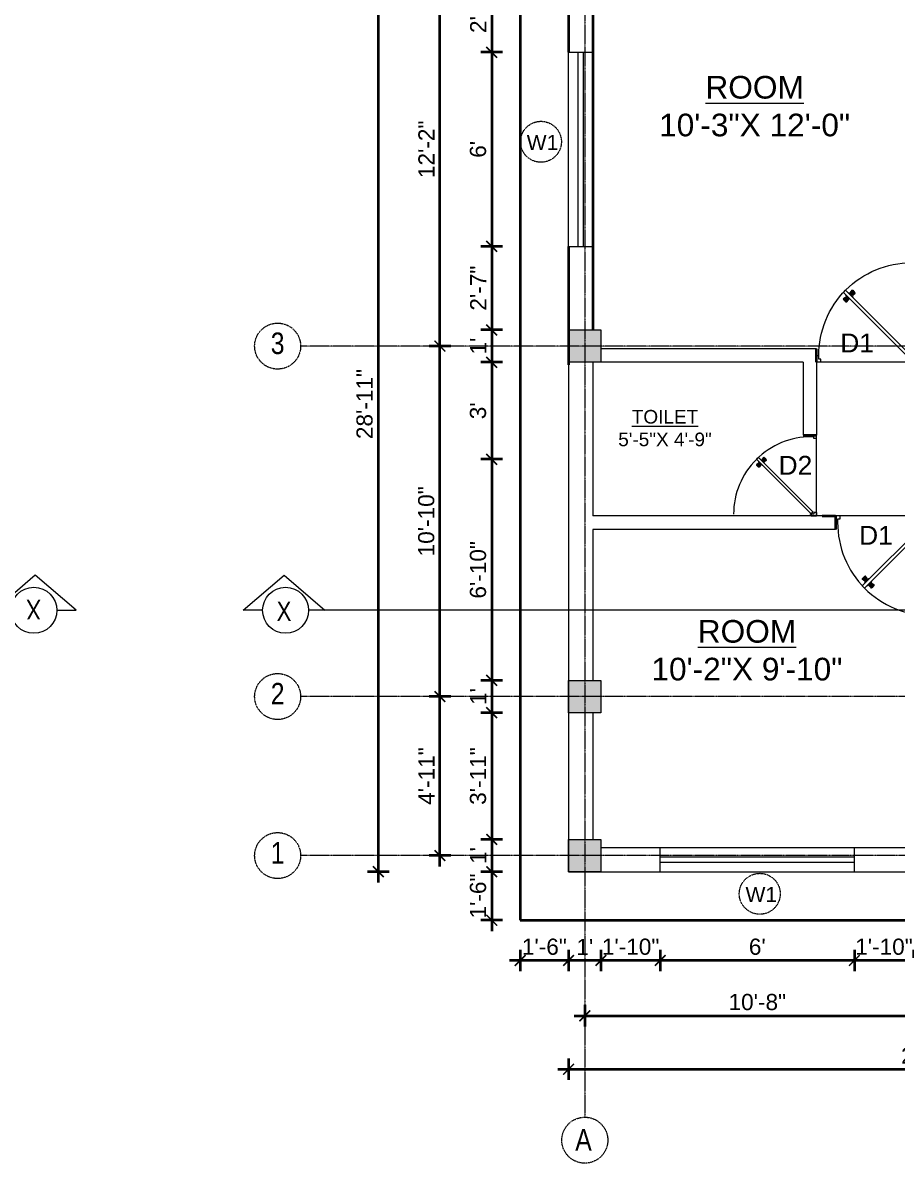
# Model space of a CAD drawing. Header units: inches. Extents: x 160056 to 168773, y -25300 to -22134.
# Drawn here: x 166956.4 to 167280.8, y -23704.1 to -23281.1 of the extents above; entities that cross this region are included whole.
import ezdxf

# ---------------------------------------------------------------- set-up
doc = ezdxf.new("R2010")
doc.units = ezdxf.units.IN
doc.header["$LTSCALE"] = 0.5
doc.header["$MEASUREMENT"] = 0
doc.header["$PDMODE"] = 66
doc.linetypes.add('CENTER', pattern=[2, 1.25, -0.25, 0.25, -0.25])
for name, color, linetype, lineweight in [('Annotate-Lite.w', 177, 'Continuous', 9), ('Annotations-Bold.w', 177, 'Continuous', 13), ('DOOR & WIN', 1, 'Continuous', 25), ('PUERTAS', 7, 'Continuous', 9), ('TEXT', 220, 'Continuous', 9), ('wall', 1, 'Continuous', 40)]:
    doc.layers.add(name, color=color, linetype=linetype, lineweight=lineweight)
doc.styles.add('ARAIL', font='ARIALN.TTF')
doc.styles.add('DIMTEXT', font='arial.ttf', dxfattribs={"height": 6})
doc.styles.add('gaurav', font='arial.ttf')
doc.styles.get("Standard").update_dxf_attribs({"font": 'arial.ttf'})
doc.dimstyles.new('1 by 96', dxfattribs={"dimtxt": 6, "dimasz": 4, "dimexe": 4, "dimexo": 4, "dimgap": 2, "dimtad": 1, "dimdec": 0, "dimzin": 0, "dimdsep": 46, "dimlunit": 4, "dimtxsty": 'Standard', "dimblk": 'ARCHTICK', "dimcen": 0, "dimdle": 4, "dimadec": 0, "dimazin": 0, "dimtfac": 1, "dimtdec": 0, "dimtix": 1, "dimtofl": 0, "dimtmove": 1, "dimatfit": 3, "dimldrblk": 'ARCHTICK', "dimfxl": 4, "dimfxlon": 1, "dimtolj": 1, "dimtzin": 0, "dimlwd": -1, "dimlwe": -1, "dimarcsym": 0})

# ---------------------------------------------------------------- blocks, each defined once
blk = doc.blocks.new('2ft6in')
at = {"layer": 'PUERTAS', "color": 2}
for p, q in [((0.84, 2.1), (21.02, 22.28)), ((21.71, 21.6), (1.47, 1.37)), ((18.33, 21.76), (18.31, 21.77)), ((21.71, 21.6), (21.02, 22.28)), ((21.18, 18.9), (21.2, 18.89)), ((0, 2), (0, 0)), ((0.6, 2), (0, 2)), ((1.33, 0), (0, 0)), ((0.6, 1.26), (0.6, 2.04)), ((0.67, 1.26), (0.6, 1.26)), ((0.67, 1.26), (0.67, 2.01)), ((0.67, 1), (0.67, 1.26)), ((1.33, 1), (0.67, 1)), ((1.31, 1.53), (0.79, 2.06)), ((1.36, 1.58), (0.81, 2.12)), ((1.36, 1.58), (1.31, 1.53)), ((1.47, 1.37), (1.31, 1.53)), ((1.33, 0), (1.33, 1)), ((28.67, 0), (28.67, 1)), ((28.67, 1), (29.33, 1)), ((28.67, 0), (30, 0)), ((29.33, 1), (29.33, 2)), ((29.33, 2), (30, 2)), ((30, 0), (30, 2))]:
    blk.add_line(p, q, dxfattribs=at)
at = {"layer": 'PUERTAS', "color": 8}
for p, q in [((18.81, 20.78), (18.04, 21.4)), ((18.86, 20.83), (18.08, 21.46)), ((18.95, 20.92), (18.2, 21.58)), ((18.44, 21.9), (18.31, 21.77)), ((19.07, 21.03), (18.34, 21.72)), ((18.44, 21.9), (18.56, 22.02)), ((18.58, 22.01), (18.56, 22.02)), ((19.3, 21.26), (18.61, 22)), ((19.42, 21.38), (18.75, 22.14)), ((19.51, 21.48), (18.88, 22.26)), ((19.55, 21.53), (18.93, 22.3)), ((19.4, 21.08), (19.31, 21.17)), ((19.47, 21.15), (19.38, 21.24)), ((19.51, 21.19), (19.42, 21.28)), ((19.53, 21.21), (19.44, 21.3)), ((19.89, 21.24), (19.58, 21.08)), ((20.07, 21.42), (19.64, 21.15)), ((18.91, 20.27), (19.19, 20.69)), ((19.13, 20.8), (19.03, 20.9)), ((19.15, 20.82), (19.05, 20.92)), ((19.09, 20.44), (19.25, 20.76)), ((19.19, 20.87), (19.1, 20.96)), ((19.25, 20.93), (19.16, 21.02)), ((19.28, 20.63), (19.32, 20.83)), ((19.43, 20.78), (19.4, 20.9)), ((19.55, 20.91), (19.43, 20.94)), ((19.7, 21.06), (19.51, 21.01)), ((19.69, 19.49), (20.12, 19.76)), ((19.87, 19.67), (20.18, 19.83)), ((20.06, 19.85), (20.25, 19.9)), ((20.21, 20), (20.33, 19.97)), ((20.21, 19.38), (20.83, 18.61)), ((20.23, 19.7), (20.32, 19.61)), ((20.25, 19.72), (20.34, 19.63)), ((20.25, 19.43), (20.88, 18.65)), ((20.29, 19.76), (20.38, 19.67)), ((20.33, 20.13), (20.36, 20.01)), ((20.34, 19.53), (21, 18.77)), ((20.36, 19.83), (20.45, 19.74)), ((20.48, 20.28), (20.44, 20.08)), ((20.46, 19.64), (21.14, 18.91)), ((20.5, 19.98), (20.6, 19.89)), ((20.67, 20.47), (20.51, 20.15)), ((20.85, 20.64), (20.57, 20.22)), ((20.57, 20.04), (20.66, 19.95)), ((20.61, 20.09), (20.7, 19.99)), ((20.63, 20.11), (20.72, 20.01)), ((20.69, 19.87), (21.42, 19.19)), ((20.81, 19.99), (21.56, 19.33)), ((20.9, 20.08), (21.68, 19.45)), ((20.95, 20.13), (21.72, 19.51)), ((21.32, 19.01), (21.2, 18.89)), ((21.32, 19.01), (21.44, 19.14)), ((21.43, 19.15), (21.44, 19.14)), ((0, 0), (30, 0))]:
    blk.add_line(p, q, dxfattribs=at)
at = {"layer": 'PUERTAS', "color": 1}
for p, q in [((18.06, 21.44), (18.48, 21.86)), ((18.74, 20.79), (18.06, 21.34)), ((18.08, 21.51), (18.45, 21.88)), ((18.11, 21.49), (18.08, 21.51)), ((18.82, 22.25), (18.45, 21.88)), ((18.9, 22.28), (18.48, 21.86)), ((18.84, 22.23), (18.82, 22.25)), ((19.54, 21.59), (18.99, 22.27)), ((19.54, 21.5), (19.18, 21.15)), ((19.45, 21.31), (19.24, 21.1)), ((19.55, 21.22), (19.33, 21.01)), ((19.45, 21.41), (19.45, 21.41)), ((19.54, 21.22), (19.45, 21.31)), ((19.64, 21.23), (19.64, 21.23)), ((19.74, 21.24), (19.73, 21.23)), ((20.12, 21.49), (19.74, 21.24)), ((20.22, 21.48), (20.22, 21.49)), ((18.83, 20.8), (19.18, 21.15)), ((18.84, 20.21), (19.1, 20.6)), ((18.85, 20.11), (18.84, 20.12)), ((18.92, 20.89), (18.93, 20.88)), ((19.02, 20.88), (19.24, 21.1)), ((19.12, 20.8), (19.03, 20.89)), ((19.1, 20.7), (19.11, 20.69)), ((19.1, 20.6), (19.1, 20.6)), ((19.11, 20.79), (19.33, 21.01)), ((19.53, 19.43), (19.54, 19.42)), ((19.64, 19.42), (20.02, 19.67)), ((20.02, 19.67), (20.03, 19.68)), ((20.12, 19.68), (20.12, 19.68)), ((20.21, 19.69), (20.43, 19.9)), ((20.22, 19.41), (20.57, 19.76)), ((20.22, 19.69), (20.31, 19.6)), ((20.22, 19.32), (20.76, 18.64)), ((20.31, 19.6), (20.52, 19.81)), ((20.31, 19.5), (20.31, 19.5)), ((20.65, 20.12), (20.43, 19.9)), ((20.74, 20.03), (20.52, 19.81)), ((20.93, 20.11), (20.57, 19.76)), ((20.64, 20.11), (20.73, 20.02)), ((20.66, 20.31), (20.65, 20.31)), ((20.65, 20.21), (20.65, 20.22)), ((20.91, 20.7), (20.66, 20.31)), ((20.84, 20.02), (20.83, 20.03)), ((20.86, 18.63), (21.28, 19.05)), ((20.91, 20.8), (20.91, 20.79)), ((20.91, 18.68), (20.94, 18.66)), ((20.94, 18.66), (21.31, 19.03)), ((21.02, 20.12), (21.7, 19.57)), ((21.7, 19.47), (21.28, 19.05)), ((21.67, 19.4), (21.31, 19.03)), ((21.65, 19.42), (21.67, 19.4))]:
    blk.add_line(p, q, dxfattribs=at)
at = {"layer": 'PUERTAS', "color": 2}
for radius in [0.129, 0.0627]:
    blk.add_circle((0.68, 2.14), radius, dxfattribs=at)
at = {"layer": 'PUERTAS', "color": 8}
blk.add_arc((0.68, 2.14), 28.65, 359.7285, 90.0333, dxfattribs=at)
at = {"layer": 'PUERTAS', "color": 1}
for centre, start, end in [((18.94, 22.23), 38.9236, 135), ((19.4, 21.36), 315, 45), ((19.49, 21.55), 315, 38.9236), ((19.6, 21.18), 50.2572, 135), ((19.68, 21.28), 230.2572, 315), ((20.17, 21.44), 45, 135), ((18.78, 20.84), 231.0764, 315), ((18.89, 20.16), 135, 225), ((18.97, 20.93), 225, 315), ((19.16, 20.74), 135, 219.7428), ((19.06, 20.65), 315, 39.7428), ((19.59, 19.47), 225, 315), ((20.07, 19.63), 50.2572, 135), ((20.16, 19.73), 230.2572, 315), ((20.27, 19.36), 135, 218.9236), ((20.35, 19.55), 135, 225), ((20.7, 20.26), 135, 219.7428), ((20.6, 20.17), 315, 39.7428), ((20.78, 19.98), 45, 135), ((20.82, 18.68), 218.9236, 315), ((20.87, 20.75), 315, 45), ((20.98, 20.07), 51.0764, 135), ((21.65, 19.52), 315, 51.0764)]:
    blk.add_arc(centre, 0.0667, start, end, dxfattribs=at)
blk = doc.blocks.new('*U216')
at = {"color": 3}
blk.add_blockref('2ft6in', (0, 0), dxfattribs=at)
blk = doc.blocks.new('3ft')
at = {"layer": 'PUERTAS', "color": 6}
for p, q in [((1.01, 2.52), (25.23, 26.74)), ((26.05, 25.92), (1.77, 1.64)), ((26.05, 25.92), (25.23, 26.74)), ((0, 2.4), (0, 0)), ((0.72, 2.4), (0, 2.4)), ((1.6, 0), (0, 0)), ((0.72, 1.52), (0.72, 2.44)), ((0.8, 1.52), (0.72, 1.52)), ((0.8, 1.52), (0.8, 2.41)), ((0.8, 1.2), (0.8, 1.52)), ((1.6, 1.2), (0.8, 1.2)), ((1.57, 1.84), (0.94, 2.47)), ((1.63, 1.89), (0.97, 2.55)), ((1.63, 1.89), (1.57, 1.84)), ((1.77, 1.64), (1.57, 1.84)), ((1.6, 0), (1.6, 1.2)), ((34.4, 0), (34.4, 1.2)), ((34.4, 1.2), (35.2, 1.2)), ((34.4, 0), (36, 0)), ((35.2, 1.2), (35.2, 2.4)), ((35.2, 2.4), (36, 2.4)), ((36, 0), (36, 2.4))]:
    blk.add_line(p, q, dxfattribs=at)
at = {"layer": 'PUERTAS', "color": 8}
for p, q in [((22.57, 24.94), (21.65, 25.68)), ((22.63, 24.99), (21.69, 25.75)), ((22.74, 25.1), (21.84, 25.9)), ((22.13, 26.28), (21.98, 26.13)), ((22.88, 25.24), (22.01, 26.06)), ((22.13, 26.28), (22.27, 26.42)), ((22.29, 26.41), (22.27, 26.42)), ((23.16, 25.52), (22.34, 26.39)), ((23.3, 25.66), (22.5, 26.56)), ((23.41, 25.77), (22.65, 26.71)), ((23.46, 25.83), (22.72, 26.75)), ((23.28, 25.3), (23.17, 25.41)), ((23.36, 25.37), (23.25, 25.49)), ((23.41, 25.43), (23.3, 25.54)), ((23.44, 25.45), (23.33, 25.56)), ((23.87, 25.49), (23.49, 25.3)), ((24.08, 25.71), (23.57, 25.38)), ((22.69, 24.32), (23.02, 24.83)), ((22.95, 24.96), (22.84, 25.07)), ((22.98, 24.99), (22.86, 25.1)), ((23.03, 25.04), (22.91, 25.15)), ((22.91, 24.53), (23.1, 24.91)), ((23.11, 25.12), (22.99, 25.23)), ((23.13, 24.76), (23.18, 24.99)), ((23.31, 24.94), (23.28, 25.08)), ((23.46, 25.09), (23.32, 25.13)), ((23.64, 25.27), (23.41, 25.22)), ((23.63, 23.38), (24.14, 23.72)), ((23.84, 23.6), (24.22, 23.79)), ((24.07, 23.82), (24.3, 23.88)), ((24.25, 24), (24.39, 23.97)), ((24.25, 23.26), (24.99, 22.34)), ((24.27, 23.64), (24.38, 23.53)), ((24.3, 23.67), (24.41, 23.56)), ((24.3, 23.32), (25.06, 22.38)), ((24.35, 23.72), (24.46, 23.61)), ((24.4, 24.15), (24.43, 24.01)), ((24.41, 23.43), (25.2, 22.53)), ((24.43, 23.8), (24.54, 23.69)), ((24.58, 24.33), (24.52, 24.1)), ((24.55, 23.57), (25.37, 22.7)), ((24.6, 23.97), (24.72, 23.86)), ((24.8, 24.56), (24.61, 24.18)), ((25.02, 24.77), (24.68, 24.26)), ((24.68, 24.05), (24.79, 23.94)), ((24.73, 24.1), (24.85, 23.99)), ((24.76, 24.13), (24.87, 24.02)), ((24.83, 23.85), (25.7, 23.03)), ((24.97, 23.99), (25.87, 23.2)), ((25.08, 24.1), (26.02, 23.34)), ((25.14, 24.15), (26.06, 23.41)), ((25.58, 22.82), (25.43, 22.67)), ((25.58, 22.82), (25.73, 22.97)), ((25.72, 22.98), (25.73, 22.97)), ((0, 0), (36, 0))]:
    blk.add_line(p, q, dxfattribs=at)
at = {"layer": 'PUERTAS', "color": 1}
for p, q in [((21.67, 25.73), (22.17, 26.23)), ((22.49, 24.95), (21.67, 25.61)), ((21.7, 25.82), (22.14, 26.26)), ((21.73, 25.79), (21.7, 25.82)), ((22.58, 26.7), (22.14, 26.26)), ((22.67, 26.73), (22.17, 26.23)), ((22.61, 26.67), (22.58, 26.7)), ((23.45, 25.91), (22.79, 26.73)), ((23.44, 25.81), (23.02, 25.38)), ((23.34, 25.58), (23.08, 25.32)), ((23.46, 25.47), (23.19, 25.21)), ((23.33, 25.7), (23.34, 25.69)), ((23.45, 25.46), (23.33, 25.57)), ((23.57, 25.47), (23.57, 25.47)), ((24.15, 25.79), (23.68, 25.48)), ((23.68, 25.48), (23.68, 25.48)), ((24.27, 25.78), (24.26, 25.79)), ((22.6, 24.96), (23.02, 25.38)), ((22.61, 24.25), (22.92, 24.72)), ((22.62, 24.13), (22.61, 24.14)), ((22.7, 25.07), (22.71, 25.06)), ((22.82, 25.06), (23.08, 25.32)), ((22.94, 24.95), (22.83, 25.07)), ((22.92, 24.72), (22.92, 24.72)), ((22.93, 24.94), (23.19, 25.21)), ((22.93, 24.84), (22.93, 24.83)), ((23.44, 23.31), (23.45, 23.3)), ((23.56, 23.3), (24.03, 23.61)), ((24.03, 23.61), (24.03, 23.62)), ((24.14, 23.62), (24.14, 23.62)), ((24.25, 23.62), (24.51, 23.89)), ((24.26, 23.29), (24.69, 23.71)), ((24.26, 23.63), (24.37, 23.52)), ((24.26, 23.18), (24.92, 22.37)), ((24.37, 23.52), (24.63, 23.77)), ((24.37, 23.4), (24.37, 23.4)), ((24.78, 24.15), (24.51, 23.89)), ((24.89, 24.03), (24.63, 23.77)), ((25.11, 24.14), (24.69, 23.71)), ((24.77, 24.14), (24.88, 24.03)), ((24.79, 24.38), (24.78, 24.37)), ((24.78, 24.26), (24.78, 24.26)), ((25.1, 24.84), (24.79, 24.38)), ((25, 24.03), (25, 24.03)), ((25.04, 22.36), (25.54, 22.86)), ((25.09, 24.96), (25.1, 24.95)), ((25.1, 22.42), (25.13, 22.39)), ((25.13, 22.39), (25.57, 22.83)), ((25.22, 24.14), (26.03, 23.48)), ((26.04, 23.37), (25.54, 22.86)), ((26.01, 23.27), (25.57, 22.83)), ((25.98, 23.3), (26.01, 23.27))]:
    blk.add_line(p, q, dxfattribs=at)
at = {"layer": 'PUERTAS', "color": 2}
for p, q in [((21.99, 26.11), (21.98, 26.13)), ((25.42, 22.68), (25.43, 22.67))]:
    blk.add_line(p, q, dxfattribs=at)
at = {"layer": 'PUERTAS', "color": 6}
for radius in [0.155, 0.0752]:
    blk.add_circle((0.82, 2.56), radius, dxfattribs=at)
blk.add_arc((0.82, 2.56), 34.38, 359.7285, 90.0333, dxfattribs=at)
at = {"layer": 'PUERTAS', "color": 1}
for centre, start, end in [((22.73, 26.68), 38.9236, 135), ((23.28, 25.63), 315, 45), ((23.39, 25.86), 315, 38.9236), ((23.51, 25.41), 50.2572, 135), ((23.62, 25.53), 230.2572, 315), ((24.2, 25.73), 45, 135), ((22.54, 25.01), 231.0764, 315), ((22.67, 24.2), 135, 225), ((22.77, 25.12), 225, 315), ((22.99, 24.89), 135, 219.7428), ((22.87, 24.78), 315, 39.7428), ((23.51, 23.36), 225, 315), ((24.09, 23.56), 50.2572, 135), ((24.2, 23.68), 230.2572, 315), ((24.32, 23.23), 135, 218.9236), ((24.42, 23.46), 135, 225), ((24.84, 24.31), 135, 219.7428), ((24.72, 24.21), 315, 39.7428), ((24.94, 23.98), 45, 135), ((24.98, 22.42), 218.9236, 315), ((25.04, 24.89), 315, 45), ((25.17, 24.08), 51.0764, 135), ((25.98, 23.42), 315, 51.0764)]:
    blk.add_arc(centre, 0.08, start, end, dxfattribs=at)
blk = doc.blocks.new('*U213')
at = {"color": 3, "xscale": -1}
blk.add_blockref('3ft', (42, 0), dxfattribs=at)
blk = doc.blocks.new('_ArchTick')
at = {"color": 0, "linetype": 'ByBlock', "const_width": 0.15}
blk.add_lwpolyline([(-0.5, -0.5), (0.5, 0.5)], dxfattribs=at)
blk = doc.blocks.new('*D1671')
at = {"layer": 'Defpoints', "color": 0, "transparency": 16777216}
for p in [(167111.13, -23531.02), (167158.87, -23531.02), (167158.87, -23590.02)]:
    blk.add_point(p, dxfattribs=at)
at = {"layer": 'wall', "color": 0, "transparency": 16777216}
for p, q in [((167111.13, -23594.02), (167111.13, -23527.02)), ((167115.13, -23531.02), (167107.13, -23531.02)), ((167115.13, -23590.02), (167107.13, -23590.02))]:
    blk.add_line(p, q, dxfattribs=at)
at = {"layer": 'wall', "color": 0, "transparency": 16777216, "xscale": 4, "yscale": 4, "zscale": 4}
for p, rotation in [((167111.13, -23531.02), 90), ((167111.13, -23590.02), 270)]:
    blk.add_blockref('_ArchTick', p, dxfattribs=dict(at, rotation=rotation))
at = {"layer": 'wall', "color": 0, "transparency": 16777216, "insert": (167106.11, -23560.52), "char_height": 6, "attachment_point": 5, "rotation": 90}
blk.add_mtext('\\A1;4\'-11"', dxfattribs=at)
blk = doc.blocks.new('*D1672')
at = {"layer": 'Defpoints', "color": 0, "transparency": 16777216}
for p in [(167111.13, -23401.02), (167158.87, -23401.02), (167158.87, -23531.02)]:
    blk.add_point(p, dxfattribs=at)
at = {"layer": 'wall', "color": 0, "transparency": 16777216}
for p, q in [((167111.13, -23535.02), (167111.13, -23397.02)), ((167115.13, -23401.02), (167107.13, -23401.02)), ((167115.13, -23531.02), (167107.13, -23531.02))]:
    blk.add_line(p, q, dxfattribs=at)
at = {"layer": 'wall', "color": 0, "transparency": 16777216, "xscale": 4, "yscale": 4, "zscale": 4}
for p, rotation in [((167111.13, -23401.02), 90), ((167111.13, -23531.02), 270)]:
    blk.add_blockref('_ArchTick', p, dxfattribs=dict(at, rotation=rotation))
at = {"layer": 'wall', "color": 0, "transparency": 16777216, "insert": (167106.06, -23466.02), "char_height": 6, "attachment_point": 5, "rotation": 90}
blk.add_mtext('\\A1;10\'-10"', dxfattribs=at)
blk = doc.blocks.new('*D1646')
at = {"layer": 'Defpoints', "color": 0, "transparency": 16777216}
for p in [(167111.13, -23255.02), (167158.87, -23255.02), (167158.87, -23401.02)]:
    blk.add_point(p, dxfattribs=at)
at = {"layer": 'wall', "color": 0, "transparency": 16777216}
for p, q in [((167111.13, -23405.02), (167111.13, -23251.02)), ((167115.13, -23255.02), (167107.13, -23255.02)), ((167115.13, -23401.02), (167107.13, -23401.02))]:
    blk.add_line(p, q, dxfattribs=at)
at = {"layer": 'wall', "color": 0, "transparency": 16777216, "xscale": 4, "yscale": 4, "zscale": 4}
for p, rotation in [((167111.13, -23255.02), 90), ((167111.13, -23401.02), 270)]:
    blk.add_blockref('_ArchTick', p, dxfattribs=dict(at, rotation=rotation))
at = {"layer": 'wall', "color": 0, "transparency": 16777216, "insert": (167106.11, -23328.02), "char_height": 6, "attachment_point": 5, "rotation": 90}
blk.add_mtext('\\A1;12\'-2"', dxfattribs=at)
blk = doc.blocks.new('*D1647')
at = {"layer": 'Defpoints', "color": 0, "transparency": 16777216}
for p in [(167158.87, -23249.02), (167088.25, -23596.02), (167158.87, -23596.02)]:
    blk.add_point(p, dxfattribs=at)
at = {"layer": 'wall', "color": 0, "transparency": 16777216}
for p, q in [((167088.25, -23245.02), (167088.25, -23600.02)), ((167092.25, -23249.02), (167084.25, -23249.02)), ((167092.25, -23596.02), (167084.25, -23596.02))]:
    blk.add_line(p, q, dxfattribs=at)
at = {"layer": 'wall', "color": 0, "transparency": 16777216, "xscale": 4, "yscale": 4, "zscale": 4}
for p, rotation in [((167088.25, -23249.02), 90), ((167088.25, -23596.02), 270)]:
    blk.add_blockref('_ArchTick', p, dxfattribs=dict(at, rotation=rotation))
at = {"layer": 'wall', "color": 0, "transparency": 16777216, "insert": (167083.18, -23422.52), "char_height": 6, "attachment_point": 5, "rotation": 90}
blk.add_mtext('\\A1;28\'-11"', dxfattribs=at)
blk = doc.blocks.new('*D1658')
at = {"layer": 'Defpoints', "color": 0, "transparency": 16777216}
for p in [(167164.87, -23596.02), (167292.87, -23596.02), (167292.87, -23649.45)]:
    blk.add_point(p, dxfattribs=at)
at = {"layer": 'wall', "color": 0, "transparency": 16777216}
for p, q in [((167164.87, -23645.45), (167164.87, -23653.45)), ((167292.87, -23645.45), (167292.87, -23653.45)), ((167160.87, -23649.45), (167296.87, -23649.45))]:
    blk.add_line(p, q, dxfattribs=at)
at = {"layer": 'wall', "color": 0, "transparency": 16777216, "xscale": 4, "yscale": 4, "zscale": 4, "rotation": 180}
blk.add_blockref('_ArchTick', (167164.87, -23649.45), dxfattribs=at)
at = {"layer": 'wall', "color": 0, "transparency": 16777216, "xscale": 4, "yscale": 4, "zscale": 4}
blk.add_blockref('_ArchTick', (167292.87, -23649.45), dxfattribs=at)
at = {"layer": 'wall', "color": 0, "transparency": 16777216, "insert": (167228.87, -23644.39), "char_height": 6, "attachment_point": 5}
blk.add_mtext('\\A1;10\'-8"', dxfattribs=at)
blk = doc.blocks.new('*D1660')
at = {"layer": 'Defpoints', "color": 0, "transparency": 16777216}
for p in [(167426.87, -23537.02), (167158.87, -23596.02), (167426.87, -23669.28)]:
    blk.add_point(p, dxfattribs=at)
at = {"layer": 'wall', "color": 0, "transparency": 16777216}
for p, q in [((167158.87, -23665.28), (167158.87, -23673.28)), ((167426.87, -23665.28), (167426.87, -23673.28)), ((167154.87, -23669.28), (167430.87, -23669.28))]:
    blk.add_line(p, q, dxfattribs=at)
at = {"layer": 'wall', "color": 0, "transparency": 16777216, "xscale": 4, "yscale": 4, "zscale": 4, "rotation": 180}
blk.add_blockref('_ArchTick', (167158.87, -23669.28), dxfattribs=at)
at = {"layer": 'wall', "color": 0, "transparency": 16777216, "xscale": 4, "yscale": 4, "zscale": 4}
blk.add_blockref('_ArchTick', (167426.87, -23669.28), dxfattribs=at)
at = {"layer": 'wall', "color": 0, "transparency": 16777216, "insert": (167292.87, -23664.27), "char_height": 6, "attachment_point": 5}
blk.add_mtext('\\A1;22\'-4"', dxfattribs=at)
blk = doc.blocks.new('*D1823')
at = {"layer": 'Defpoints', "color": 0, "transparency": 16777216}
for p in [(167158.87, -23261.02), (167130.34, -23292.02), (167158.87, -23292.02)]:
    blk.add_point(p, dxfattribs=at)
at = {"layer": 'wall', "color": 0, "transparency": 16777216}
for p, q in [((167130.34, -23257.02), (167130.34, -23296.02)), ((167134.34, -23261.02), (167126.34, -23261.02)), ((167134.34, -23292.02), (167126.34, -23292.02))]:
    blk.add_line(p, q, dxfattribs=at)
at = {"layer": 'wall', "color": 0, "transparency": 16777216, "xscale": 4, "yscale": 4, "zscale": 4}
for p, rotation in [((167130.34, -23261.02), 90), ((167130.34, -23292.02), 270)]:
    blk.add_blockref('_ArchTick', p, dxfattribs=dict(at, rotation=rotation))
at = {"layer": 'wall', "color": 0, "transparency": 16777216, "insert": (167125.33, -23276.52), "char_height": 6, "attachment_point": 5, "rotation": 90}
blk.add_mtext('\\A1;2\'-7"', dxfattribs=at)
blk = doc.blocks.new('*D1824')
at = {"layer": 'Defpoints', "color": 0, "transparency": 16777216}
for p in [(167158.87, -23292.02), (167130.34, -23364.02), (167158.87, -23364.02)]:
    blk.add_point(p, dxfattribs=at)
at = {"layer": 'wall', "color": 0, "transparency": 16777216}
for p, q in [((167130.34, -23288.02), (167130.34, -23368.02)), ((167134.34, -23292.02), (167126.34, -23292.02)), ((167134.34, -23364.02), (167126.34, -23364.02))]:
    blk.add_line(p, q, dxfattribs=at)
at = {"layer": 'wall', "color": 0, "transparency": 16777216, "xscale": 4, "yscale": 4, "zscale": 4}
for p, rotation in [((167130.34, -23292.02), 90), ((167130.34, -23364.02), 270)]:
    blk.add_blockref('_ArchTick', p, dxfattribs=dict(at, rotation=rotation))
at = {"layer": 'wall', "color": 0, "transparency": 16777216, "insert": (167125.27, -23328.02), "char_height": 6, "attachment_point": 5, "rotation": 90}
blk.add_mtext("\\A1;6'", dxfattribs=at)
blk = doc.blocks.new('*D1825')
at = {"layer": 'Defpoints', "color": 0, "transparency": 16777216}
for p in [(167158.87, -23364.02), (167130.34, -23395.02), (167158.87, -23395.02)]:
    blk.add_point(p, dxfattribs=at)
at = {"layer": 'wall', "color": 0, "transparency": 16777216}
for p, q in [((167130.34, -23360.02), (167130.34, -23399.02)), ((167134.34, -23364.02), (167126.34, -23364.02)), ((167134.34, -23395.02), (167126.34, -23395.02))]:
    blk.add_line(p, q, dxfattribs=at)
at = {"layer": 'wall', "color": 0, "transparency": 16777216, "xscale": 4, "yscale": 4, "zscale": 4}
for p, rotation in [((167130.34, -23364.02), 90), ((167130.34, -23395.02), 270)]:
    blk.add_blockref('_ArchTick', p, dxfattribs=dict(at, rotation=rotation))
at = {"layer": 'wall', "color": 0, "transparency": 16777216, "insert": (167125.33, -23379.52), "char_height": 6, "attachment_point": 5, "rotation": 90}
blk.add_mtext('\\A1;2\'-7"', dxfattribs=at)
blk = doc.blocks.new('*D1826')
at = {"layer": 'Defpoints', "color": 0, "transparency": 16777216}
for p in [(167158.87, -23395.02), (167130.34, -23407.02), (167158.87, -23407.02)]:
    blk.add_point(p, dxfattribs=at)
at = {"layer": 'wall', "color": 0, "transparency": 16777216}
for p, q in [((167134.34, -23395.02), (167126.34, -23395.02)), ((167130.34, -23391.02), (167130.34, -23411.02)), ((167134.34, -23407.02), (167126.34, -23407.02))]:
    blk.add_line(p, q, dxfattribs=at)
at = {"layer": 'wall', "color": 0, "transparency": 16777216, "xscale": 4, "yscale": 4, "zscale": 4}
for p, rotation in [((167130.34, -23395.02), 90), ((167130.34, -23407.02), 270)]:
    blk.add_blockref('_ArchTick', p, dxfattribs=dict(at, rotation=rotation))
at = {"layer": 'wall', "color": 0, "transparency": 16777216, "insert": (167125.33, -23401.02), "char_height": 6, "attachment_point": 5, "rotation": 90}
blk.add_mtext("\\A1;1'", dxfattribs=at)
blk = doc.blocks.new('*D1827')
at = {"layer": 'Defpoints', "color": 0, "transparency": 16777216}
for p in [(167158.87, -23407.02), (167130.34, -23443.02), (167158.87, -23443.02)]:
    blk.add_point(p, dxfattribs=at)
at = {"layer": 'wall', "color": 0, "transparency": 16777216}
for p, q in [((167130.34, -23403.02), (167130.34, -23447.02)), ((167134.34, -23407.02), (167126.34, -23407.02)), ((167134.34, -23443.02), (167126.34, -23443.02))]:
    blk.add_line(p, q, dxfattribs=at)
at = {"layer": 'wall', "color": 0, "transparency": 16777216, "xscale": 4, "yscale": 4, "zscale": 4}
for p, rotation in [((167130.34, -23407.02), 90), ((167130.34, -23443.02), 270)]:
    blk.add_blockref('_ArchTick', p, dxfattribs=dict(at, rotation=rotation))
at = {"layer": 'wall', "color": 0, "transparency": 16777216, "insert": (167125.27, -23425.02), "char_height": 6, "attachment_point": 5, "rotation": 90}
blk.add_mtext("\\A1;3'", dxfattribs=at)
blk = doc.blocks.new('*D1828')
at = {"layer": 'Defpoints', "color": 0, "transparency": 16777216}
for p in [(167158.87, -23443.02), (167130.34, -23525.02), (167158.87, -23525.02)]:
    blk.add_point(p, dxfattribs=at)
at = {"layer": 'wall', "color": 0, "transparency": 16777216}
for p, q in [((167130.34, -23439.02), (167130.34, -23529.02)), ((167134.34, -23443.02), (167126.34, -23443.02)), ((167134.34, -23525.02), (167126.34, -23525.02))]:
    blk.add_line(p, q, dxfattribs=at)
at = {"layer": 'wall', "color": 0, "transparency": 16777216, "xscale": 4, "yscale": 4, "zscale": 4}
for p, rotation in [((167130.34, -23443.02), 90), ((167130.34, -23525.02), 270)]:
    blk.add_blockref('_ArchTick', p, dxfattribs=dict(at, rotation=rotation))
at = {"layer": 'wall', "color": 0, "transparency": 16777216, "insert": (167125.27, -23484.02), "char_height": 6, "attachment_point": 5, "rotation": 90}
blk.add_mtext('\\A1;6\'-10"', dxfattribs=at)
blk = doc.blocks.new('*D1829')
at = {"layer": 'Defpoints', "color": 0, "transparency": 16777216}
for p in [(167158.87, -23525.02), (167130.34, -23537.02), (167158.87, -23537.02)]:
    blk.add_point(p, dxfattribs=at)
at = {"layer": 'wall', "color": 0, "transparency": 16777216}
for p, q in [((167130.34, -23521.02), (167130.34, -23541.02)), ((167134.34, -23525.02), (167126.34, -23525.02)), ((167134.34, -23537.02), (167126.34, -23537.02))]:
    blk.add_line(p, q, dxfattribs=at)
at = {"layer": 'wall', "color": 0, "transparency": 16777216, "xscale": 4, "yscale": 4, "zscale": 4}
for p, rotation in [((167130.34, -23525.02), 90), ((167130.34, -23537.02), 270)]:
    blk.add_blockref('_ArchTick', p, dxfattribs=dict(at, rotation=rotation))
at = {"layer": 'wall', "color": 0, "transparency": 16777216, "insert": (167125.33, -23531.02), "char_height": 6, "attachment_point": 5, "rotation": 90}
blk.add_mtext("\\A1;1'", dxfattribs=at)
blk = doc.blocks.new('*D1830')
at = {"layer": 'Defpoints', "color": 0, "transparency": 16777216}
for p in [(167158.87, -23537.02), (167130.34, -23584.02), (167158.87, -23584.02)]:
    blk.add_point(p, dxfattribs=at)
at = {"layer": 'wall', "color": 0, "transparency": 16777216}
for p, q in [((167130.34, -23533.02), (167130.34, -23588.02)), ((167134.34, -23537.02), (167126.34, -23537.02)), ((167134.34, -23584.02), (167126.34, -23584.02))]:
    blk.add_line(p, q, dxfattribs=at)
at = {"layer": 'wall', "color": 0, "transparency": 16777216, "xscale": 4, "yscale": 4, "zscale": 4}
for p, rotation in [((167130.34, -23537.02), 90), ((167130.34, -23584.02), 270)]:
    blk.add_blockref('_ArchTick', p, dxfattribs=dict(at, rotation=rotation))
at = {"layer": 'wall', "color": 0, "transparency": 16777216, "insert": (167125.27, -23560.52), "char_height": 6, "attachment_point": 5, "rotation": 90}
blk.add_mtext('\\A1;3\'-11"', dxfattribs=at)
blk = doc.blocks.new('*D1831')
at = {"layer": 'Defpoints', "color": 0, "transparency": 16777216}
for p in [(167158.87, -23584.02), (167130.34, -23596.02), (167158.87, -23596.02)]:
    blk.add_point(p, dxfattribs=at)
at = {"layer": 'wall', "color": 0, "transparency": 16777216}
for p, q in [((167130.34, -23580.02), (167130.34, -23600.02)), ((167134.34, -23584.02), (167126.34, -23584.02)), ((167134.34, -23596.02), (167126.34, -23596.02))]:
    blk.add_line(p, q, dxfattribs=at)
at = {"layer": 'wall', "color": 0, "transparency": 16777216, "xscale": 4, "yscale": 4, "zscale": 4}
for p, rotation in [((167130.34, -23584.02), 90), ((167130.34, -23596.02), 270)]:
    blk.add_blockref('_ArchTick', p, dxfattribs=dict(at, rotation=rotation))
at = {"layer": 'wall', "color": 0, "transparency": 16777216, "insert": (167125.33, -23590.02), "char_height": 6, "attachment_point": 5, "rotation": 90}
blk.add_mtext("\\A1;1'", dxfattribs=at)
blk = doc.blocks.new('*D1674')
at = {"layer": 'Defpoints', "color": 0, "transparency": 16777216}
for p in [(167158.87, -23596.02), (167130.34, -23614.02), (167140.87, -23614.02)]:
    blk.add_point(p, dxfattribs=at)
at = {"layer": 'wall', "color": 0, "transparency": 16777216}
for p, q in [((167130.34, -23592.02), (167130.34, -23618.02)), ((167134.34, -23596.02), (167126.34, -23596.02)), ((167134.34, -23614.02), (167126.34, -23614.02))]:
    blk.add_line(p, q, dxfattribs=at)
at = {"layer": 'wall', "color": 0, "transparency": 16777216, "xscale": 4, "yscale": 4, "zscale": 4}
for p, rotation in [((167130.34, -23596.02), 90), ((167130.34, -23614.02), 270)]:
    blk.add_blockref('_ArchTick', p, dxfattribs=dict(at, rotation=rotation))
at = {"layer": 'wall', "color": 0, "transparency": 16777216, "insert": (167125.27, -23605.02), "char_height": 6, "attachment_point": 5, "rotation": 90}
blk.add_mtext('\\A1;1\'-6"', dxfattribs=at)
blk = doc.blocks.new('*D1841')
at = {"layer": 'Defpoints', "color": 0, "transparency": 16777216}
for p in [(167264.87, -23596.02), (167286.87, -23596.02), (167264.87, -23628.94)]:
    blk.add_point(p, dxfattribs=at)
at = {"layer": 'wall', "color": 0, "transparency": 16777216}
for p, q in [((167264.87, -23624.94), (167264.87, -23632.94)), ((167286.87, -23624.94), (167286.87, -23632.94)), ((167290.87, -23628.94), (167260.87, -23628.94))]:
    blk.add_line(p, q, dxfattribs=at)
at = {"layer": 'wall', "color": 0, "transparency": 16777216, "xscale": 4, "yscale": 4, "zscale": 4, "rotation": 180}
blk.add_blockref('_ArchTick', (167264.87, -23628.94), dxfattribs=at)
at = {"layer": 'wall', "color": 0, "transparency": 16777216, "xscale": 4, "yscale": 4, "zscale": 4}
blk.add_blockref('_ArchTick', (167286.87, -23628.94), dxfattribs=at)
at = {"layer": 'wall', "color": 0, "transparency": 16777216, "insert": (167275.87, -23623.87), "char_height": 6, "attachment_point": 5}
blk.add_mtext('\\A1;1\'-10"', dxfattribs=at)
blk = doc.blocks.new('*D1842')
at = {"layer": 'Defpoints', "color": 0, "transparency": 16777216}
for p in [(167192.87, -23596.02), (167264.87, -23596.02), (167192.87, -23628.94)]:
    blk.add_point(p, dxfattribs=at)
at = {"layer": 'wall', "color": 0, "transparency": 16777216}
for p, q in [((167192.87, -23624.94), (167192.87, -23632.94)), ((167264.87, -23624.94), (167264.87, -23632.94)), ((167268.87, -23628.94), (167188.87, -23628.94))]:
    blk.add_line(p, q, dxfattribs=at)
at = {"layer": 'wall', "color": 0, "transparency": 16777216, "xscale": 4, "yscale": 4, "zscale": 4, "rotation": 180}
blk.add_blockref('_ArchTick', (167192.87, -23628.94), dxfattribs=at)
at = {"layer": 'wall', "color": 0, "transparency": 16777216, "xscale": 4, "yscale": 4, "zscale": 4}
blk.add_blockref('_ArchTick', (167264.87, -23628.94), dxfattribs=at)
at = {"layer": 'wall', "color": 0, "transparency": 16777216, "insert": (167228.87, -23623.87), "char_height": 6, "attachment_point": 5}
blk.add_mtext("\\A1;6'", dxfattribs=at)
blk = doc.blocks.new('*D1843')
at = {"layer": 'Defpoints', "color": 0, "transparency": 16777216}
for p in [(167170.87, -23596.02), (167192.87, -23596.02), (167170.87, -23628.94)]:
    blk.add_point(p, dxfattribs=at)
at = {"layer": 'wall', "color": 0, "transparency": 16777216}
for p, q in [((167170.87, -23624.94), (167170.87, -23632.94)), ((167192.87, -23624.94), (167192.87, -23632.94)), ((167196.87, -23628.94), (167166.87, -23628.94))]:
    blk.add_line(p, q, dxfattribs=at)
at = {"layer": 'wall', "color": 0, "transparency": 16777216, "xscale": 4, "yscale": 4, "zscale": 4, "rotation": 180}
blk.add_blockref('_ArchTick', (167170.87, -23628.94), dxfattribs=at)
at = {"layer": 'wall', "color": 0, "transparency": 16777216, "xscale": 4, "yscale": 4, "zscale": 4}
blk.add_blockref('_ArchTick', (167192.87, -23628.94), dxfattribs=at)
at = {"layer": 'wall', "color": 0, "transparency": 16777216, "insert": (167181.87, -23623.87), "char_height": 6, "attachment_point": 5}
blk.add_mtext('\\A1;1\'-10"', dxfattribs=at)
blk = doc.blocks.new('*D1844')
at = {"layer": 'Defpoints', "color": 0, "transparency": 16777216}
for p in [(167158.87, -23596.02), (167170.87, -23596.02), (167158.87, -23628.94)]:
    blk.add_point(p, dxfattribs=at)
at = {"layer": 'wall', "color": 0, "transparency": 16777216}
for p, q in [((167158.87, -23624.94), (167158.87, -23632.94)), ((167170.87, -23624.94), (167170.87, -23632.94)), ((167174.87, -23628.94), (167154.87, -23628.94))]:
    blk.add_line(p, q, dxfattribs=at)
at = {"layer": 'wall', "color": 0, "transparency": 16777216, "xscale": 4, "yscale": 4, "zscale": 4, "rotation": 180}
blk.add_blockref('_ArchTick', (167158.87, -23628.94), dxfattribs=at)
at = {"layer": 'wall', "color": 0, "transparency": 16777216, "xscale": 4, "yscale": 4, "zscale": 4}
blk.add_blockref('_ArchTick', (167170.87, -23628.94), dxfattribs=at)
at = {"layer": 'wall', "color": 0, "transparency": 16777216, "insert": (167164.87, -23623.92), "char_height": 6, "attachment_point": 5}
blk.add_mtext("\\A1;1'", dxfattribs=at)
blk = doc.blocks.new('*D1675')
at = {"layer": 'Defpoints', "color": 0, "transparency": 16777216}
for p in [(167158.87, -23596.02), (167140.87, -23614.02), (167140.87, -23628.94)]:
    blk.add_point(p, dxfattribs=at)
at = {"layer": 'wall', "color": 0, "transparency": 16777216}
for p, q in [((167140.87, -23624.94), (167140.87, -23632.94)), ((167158.87, -23624.94), (167158.87, -23632.94)), ((167162.87, -23628.94), (167136.87, -23628.94))]:
    blk.add_line(p, q, dxfattribs=at)
at = {"layer": 'wall', "color": 0, "transparency": 16777216, "xscale": 4, "yscale": 4, "zscale": 4, "rotation": 180}
blk.add_blockref('_ArchTick', (167140.87, -23628.94), dxfattribs=at)
at = {"layer": 'wall', "color": 0, "transparency": 16777216, "xscale": 4, "yscale": 4, "zscale": 4}
blk.add_blockref('_ArchTick', (167158.87, -23628.94), dxfattribs=at)
at = {"layer": 'wall', "color": 0, "transparency": 16777216, "insert": (167149.87, -23623.87), "char_height": 6, "attachment_point": 5}
blk.add_mtext('\\A1;1\'-6"', dxfattribs=at)

msp = doc.modelspace()

# ---------------------------------------------------------------- hatches: boundary and pattern name
at = {"layer": 'wall'}
for points in [[(167170.87, -23395.02), (167158.87, -23395.02), (167158.87, -23407.02), (167170.87, -23407.02)], [(167170.87, -23525.02), (167158.87, -23525.02), (167158.87, -23537.02), (167170.87, -23537.02)], [(167170.87, -23584.02), (167158.87, -23584.02), (167158.87, -23596.02), (167170.87, -23596.02)]]:
    msp.add_hatch(color=256, dxfattribs=at).paths.add_polyline_path(points)

# ---------------------------------------------------------------- linework, layer by layer
at = {"layer": 'Annotate-Lite.w', "color": 3}
for p, q in [((167158.87, -23292.02), (167167.87, -23292.02)), ((167158.87, -23364.02), (167158.87, -23292.02)), ((167162.37, -23364.02), (167162.37, -23292.02)), ((167164.37, -23364.02), (167164.37, -23292.02)), ((167167.87, -23364.02), (167167.87, -23292.02)), ((167158.87, -23364.02), (167167.87, -23364.02)), ((167192.87, -23596.02), (167192.87, -23587.02)), ((167192.87, -23587.02), (167264.87, -23587.02)), ((167264.87, -23596.02), (167264.87, -23587.02)), ((167192.87, -23590.52), (167264.87, -23590.52)), ((167192.87, -23592.52), (167264.87, -23592.52)), ((167192.87, -23596.02), (167264.87, -23596.02))]:
    msp.add_line(p, q, dxfattribs=at)
at = {"layer": 'Annotate-Lite.w', "color": 1}
for p, q in [((167250.87, -23402.02), (167170.87, -23402.02)), ((167158.87, -23407.02), (167158.87, -23596.02)), ((167167.87, -23407.02), (167167.87, -23464.02)), ((167245.87, -23407.02), (167170.87, -23407.02)), ((167245.87, -23407.02), (167245.87, -23434.02)), ((167250.87, -23407.02), (167250.87, -23434.02)), ((167252.87, -23464.02), (167167.87, -23464.02)), ((167167.87, -23469.02), (167167.87, -23525.02)), ((167257.87, -23469.02), (167167.87, -23469.02)), ((167167.87, -23537.02), (167167.87, -23584.02)), ((167170.87, -23587.02), (167192.87, -23587.02)), ((167264.87, -23587.02), (167286.87, -23587.02)), ((167158.87, -23596.02), (167192.87, -23596.02)), ((167264.87, -23596.02), (167286.87, -23596.02))]:
    msp.add_line(p, q, dxfattribs=at)
at = {"layer": 'Annotate-Lite.w'}
for p, q in [((167250.87, -23407.02), (167250.87, -23407.02)), ((167257.87, -23464.02), (167257.87, -23464.02))]:
    msp.add_line(p, q, dxfattribs=at)
for points in [[(167158.87, -23395.02), (167170.87, -23395.02), (167170.87, -23407.02), (167158.87, -23407.02)], [(167158.87, -23525.02), (167170.87, -23525.02), (167170.87, -23537.02), (167158.87, -23537.02)], [(167158.87, -23584.02), (167170.87, -23584.02), (167170.87, -23596.02), (167158.87, -23596.02)]]:
    msp.add_lwpolyline(points, close=True, dxfattribs=at)
at = {"layer": 'Annotations-Bold.w', "color": 0, "linetype": 'CENTER', "ltscale": 0.3}
for p, q in [((167164.87, -23184.84), (167164.87, -23687.08)), ((167523.87, -23401.02), (167059.44, -23401.02)), ((167523.87, -23531.02), (167059.44, -23531.02)), ((167523.87, -23590.02), (167059.44, -23590.02))]:
    msp.add_line(p, q, dxfattribs=at)
for centre, radius in [((167148.59, -23325.22), 7.6), ((167050.91, -23401.02), 8.53), ((167050.91, -23531.02), 8.53), ((167050.91, -23590.02), 8.53), ((167229.78, -23604.21), 7.6), ((167164.87, -23695.61), 8.53)]:
    msp.add_circle(centre, radius, dxfattribs=at)
at = {"layer": 'TEXT'}
for points in [[(166968.99, -23499.04), (166976.13, -23499.04), (166960.99, -23485.95), (166945.85, -23499.04)], [(167045.31, -23499.04), (167038.17, -23499.04), (167053.31, -23485.95), (167068.45, -23499.04)], [(167331.68, -23499.04), (167062.38, -23499.04)]]:
    msp.add_lwpolyline(points, dxfattribs=at)
for centre in [(166960.46, -23499.04), (167053.85, -23499.04)]:
    msp.add_circle(centre, 8.53, dxfattribs=at)
at = {"layer": 'wall'}
for p, q in [((167140.87, -23249.02), (167140.87, -23614.02)), ((167158.87, -23261.02), (167158.87, -23292.02)), ((167167.87, -23261.02), (167167.87, -23395.02)), ((167158.87, -23364.02), (167158.87, -23408.02)), ((167250.87, -23407.02), (167250.87, -23402.02)), ((167245.87, -23434.02), (167250.87, -23434.02)), ((167252.87, -23464.02), (167257.87, -23464.02)), ((167257.87, -23464.02), (167257.87, -23469.02)), ((167140.87, -23614.02), (167286.87, -23614.02))]:
    msp.add_line(p, q, dxfattribs=at)

# ---------------------------------------------------------------- block references
at = {"layer": 'DOOR & WIN'}
msp.add_blockref('*U213', (167244.87, -23407.02), dxfattribs=at)
at = {"layer": 'DOOR & WIN', "rotation": 90}
msp.add_blockref('*U216', (167250.87, -23464.02), dxfattribs=at)
at = {"layer": 'DOOR & WIN', "xscale": -1, "rotation": 180}
msp.add_blockref('*U213', (167251.87, -23464.02), dxfattribs=at)

# ---------------------------------------------------------------- texts
at = {"layer": 'Annotations-Bold.w', "color": 0, "linetype": 'CENTER', "ltscale": 0.3, "attachment_point": 2, "style": 'gaurav'}
for s, insert, char_height, width in [('{\\LROOM\\P}10\'-3"X 12\'-0"', (167227.87, -23300.79), 8.4, 77.2712), ('{\\LTOILET\\P}5\'-5"X 4\'-9"', (167194.62, -23424.71), 5.04, 46.3627), ('{\\LROOM\\P}10\'-2"X 9\'-10"', (167225.02, -23502.64), 8.4, 77.2712)]:
    msp.add_mtext(s, dxfattribs=dict(at, insert=insert, char_height=char_height, width=width))
at = {"layer": 'Annotations-Bold.w', "color": 0, "linetype": 'CENTER', "ltscale": 0.3, "attachment_point": 1}
for s, width, insert, char_height, style in [('W1', 8, (167143.31, -23322.67), 5.6, 'gaurav'), ('3', 6.5393, (167048.36, -23395.97), 8, 'ARAIL'), ('2', 6.5393, (167048.36, -23525.97), 8, 'ARAIL'), ('1', 6.5393, (167048.36, -23584.97), 8, 'ARAIL'), ('W1', 8, (167224.5, -23601.66), 5.6, 'gaurav'), ('A', 6.5393, (167161.33, -23691.47), 8, 'ARAIL')]:
    msp.add_mtext_dynamic_manual_height_columns(s, width=width, gutter_width=100, heights=[0], dxfattribs=dict(at, insert=insert, char_height=char_height, style=style))
at = {"layer": 'TEXT', "style": 'DIMTEXT'}
for s, p in [('D1', (167259.64, -23403.36)), ('D2', (167236.76, -23448.74)), ('D1', (167266.64, -23474.71))]:
    msp.add_text(s, height=7, dxfattribs=at).set_placement(p)
at = {"layer": 'TEXT', "insert": (166957.62, -23495.14), "char_height": 7.2, "attachment_point": 9, "rotation": 180, "style": 'ARAIL'}
msp.add_mtext_dynamic_manual_height_columns('X', width=125.4648, gutter_width=90, heights=[0], dxfattribs=at)
at = {"layer": 'TEXT', "insert": (167050.52, -23502.99), "char_height": 7.2, "attachment_point": 7, "style": 'ARAIL'}
msp.add_mtext_dynamic_manual_height_columns('X', width=125.4648, gutter_width=90, heights=[0], dxfattribs=at)

# ---------------------------------------------------------------- dimensions: what is measured, and where the dimension line sits
at = {"layer": 'wall'}
for base, p1, p2, picture, middle in [((167088.25, -23596.02), (167158.87, -23249.02), (167158.87, -23596.02), '*D1647', (167083.18, -23422.52)), ((167111.13, -23255.02), (167158.87, -23401.02), (167158.87, -23255.02), '*D1646', (167106.11, -23328.02)), ((167130.34, -23292.02), (167158.87, -23261.02), (167158.87, -23292.02), '*D1823', (167125.33, -23276.52)), ((167130.34, -23364.02), (167158.87, -23292.02), (167158.87, -23364.02), '*D1824', (167125.27, -23328.02)), ((167130.34, -23395.02), (167158.87, -23364.02), (167158.87, -23395.02), '*D1825', (167125.33, -23379.52)), ((167130.34, -23407.02), (167158.87, -23395.02), (167158.87, -23407.02), '*D1826', (167125.33, -23401.02)), ((167111.13, -23401.02), (167158.87, -23531.02), (167158.87, -23401.02), '*D1672', (167106.06, -23466.02)), ((167130.34, -23443.02), (167158.87, -23407.02), (167158.87, -23443.02), '*D1827', (167125.27, -23425.02)), ((167130.34, -23525.02), (167158.87, -23443.02), (167158.87, -23525.02), '*D1828', (167125.27, -23484.02)), ((167130.34, -23537.02), (167158.87, -23525.02), (167158.87, -23537.02), '*D1829', (167125.33, -23531.02)), ((167111.13, -23531.02), (167158.87, -23590.02), (167158.87, -23531.02), '*D1671', (167106.11, -23560.52)), ((167130.34, -23584.02), (167158.87, -23537.02), (167158.87, -23584.02), '*D1830', (167125.27, -23560.52)), ((167130.34, -23596.02), (167158.87, -23584.02), (167158.87, -23596.02), '*D1831', (167125.33, -23590.02))]:
    dim = msp.add_linear_dim(base=base, p1=p1, p2=p2, angle=90, dimstyle='1 by 96', dxfattribs=at)
    dim.commit()
    dim.dimension.update_dxf_attribs({"geometry": picture, "text_midpoint": middle})
for base, p1, p2, picture, middle in [((167426.87, -23669.28), (167158.87, -23596.02), (167426.87, -23537.02), '*D1660', (167292.87, -23664.27)), ((167158.87, -23628.94), (167170.87, -23596.02), (167158.87, -23596.02), '*D1844', (167164.87, -23623.92)), ((167292.87, -23649.45), (167164.87, -23596.02), (167292.87, -23596.02), '*D1658', (167228.87, -23644.39)), ((167192.87, -23628.94), (167264.87, -23596.02), (167192.87, -23596.02), '*D1842', (167228.87, -23623.87))]:
    dim = msp.add_linear_dim(base=base, p1=p1, p2=p2, dimstyle='1 by 96', dxfattribs=at)
    dim.commit()
    dim.dimension.update_dxf_attribs({"geometry": picture, "text_midpoint": middle})
dim = msp.add_linear_dim(base=(167130.34, -23614.02), p1=(167158.87, -23596.02), p2=(167140.87, -23614.02), angle=90, dimstyle='1 by 96', dxfattribs=at)
dim.commit()
dim.dimension.update_dxf_attribs({"geometry": '*D1674', "text_midpoint": (167130.34, -23605.02), "dimtype": 160})
for base, p1, p2, picture, middle in [((167140.87, -23628.94), (167158.87, -23596.02), (167140.87, -23614.02), '*D1675', (167149.87, -23628.94)), ((167170.87, -23628.94), (167192.87, -23596.02), (167170.87, -23596.02), '*D1843', (167181.87, -23628.94)), ((167264.87, -23628.94), (167286.87, -23596.02), (167264.87, -23596.02), '*D1841', (167275.87, -23628.94))]:
    dim = msp.add_linear_dim(base=base, p1=p1, p2=p2, dimstyle='1 by 96', dxfattribs=at)
    dim.commit()
    dim.dimension.update_dxf_attribs({"geometry": picture, "text_midpoint": middle, "dimtype": 160})

doc.saveas('drawing.dxf')
